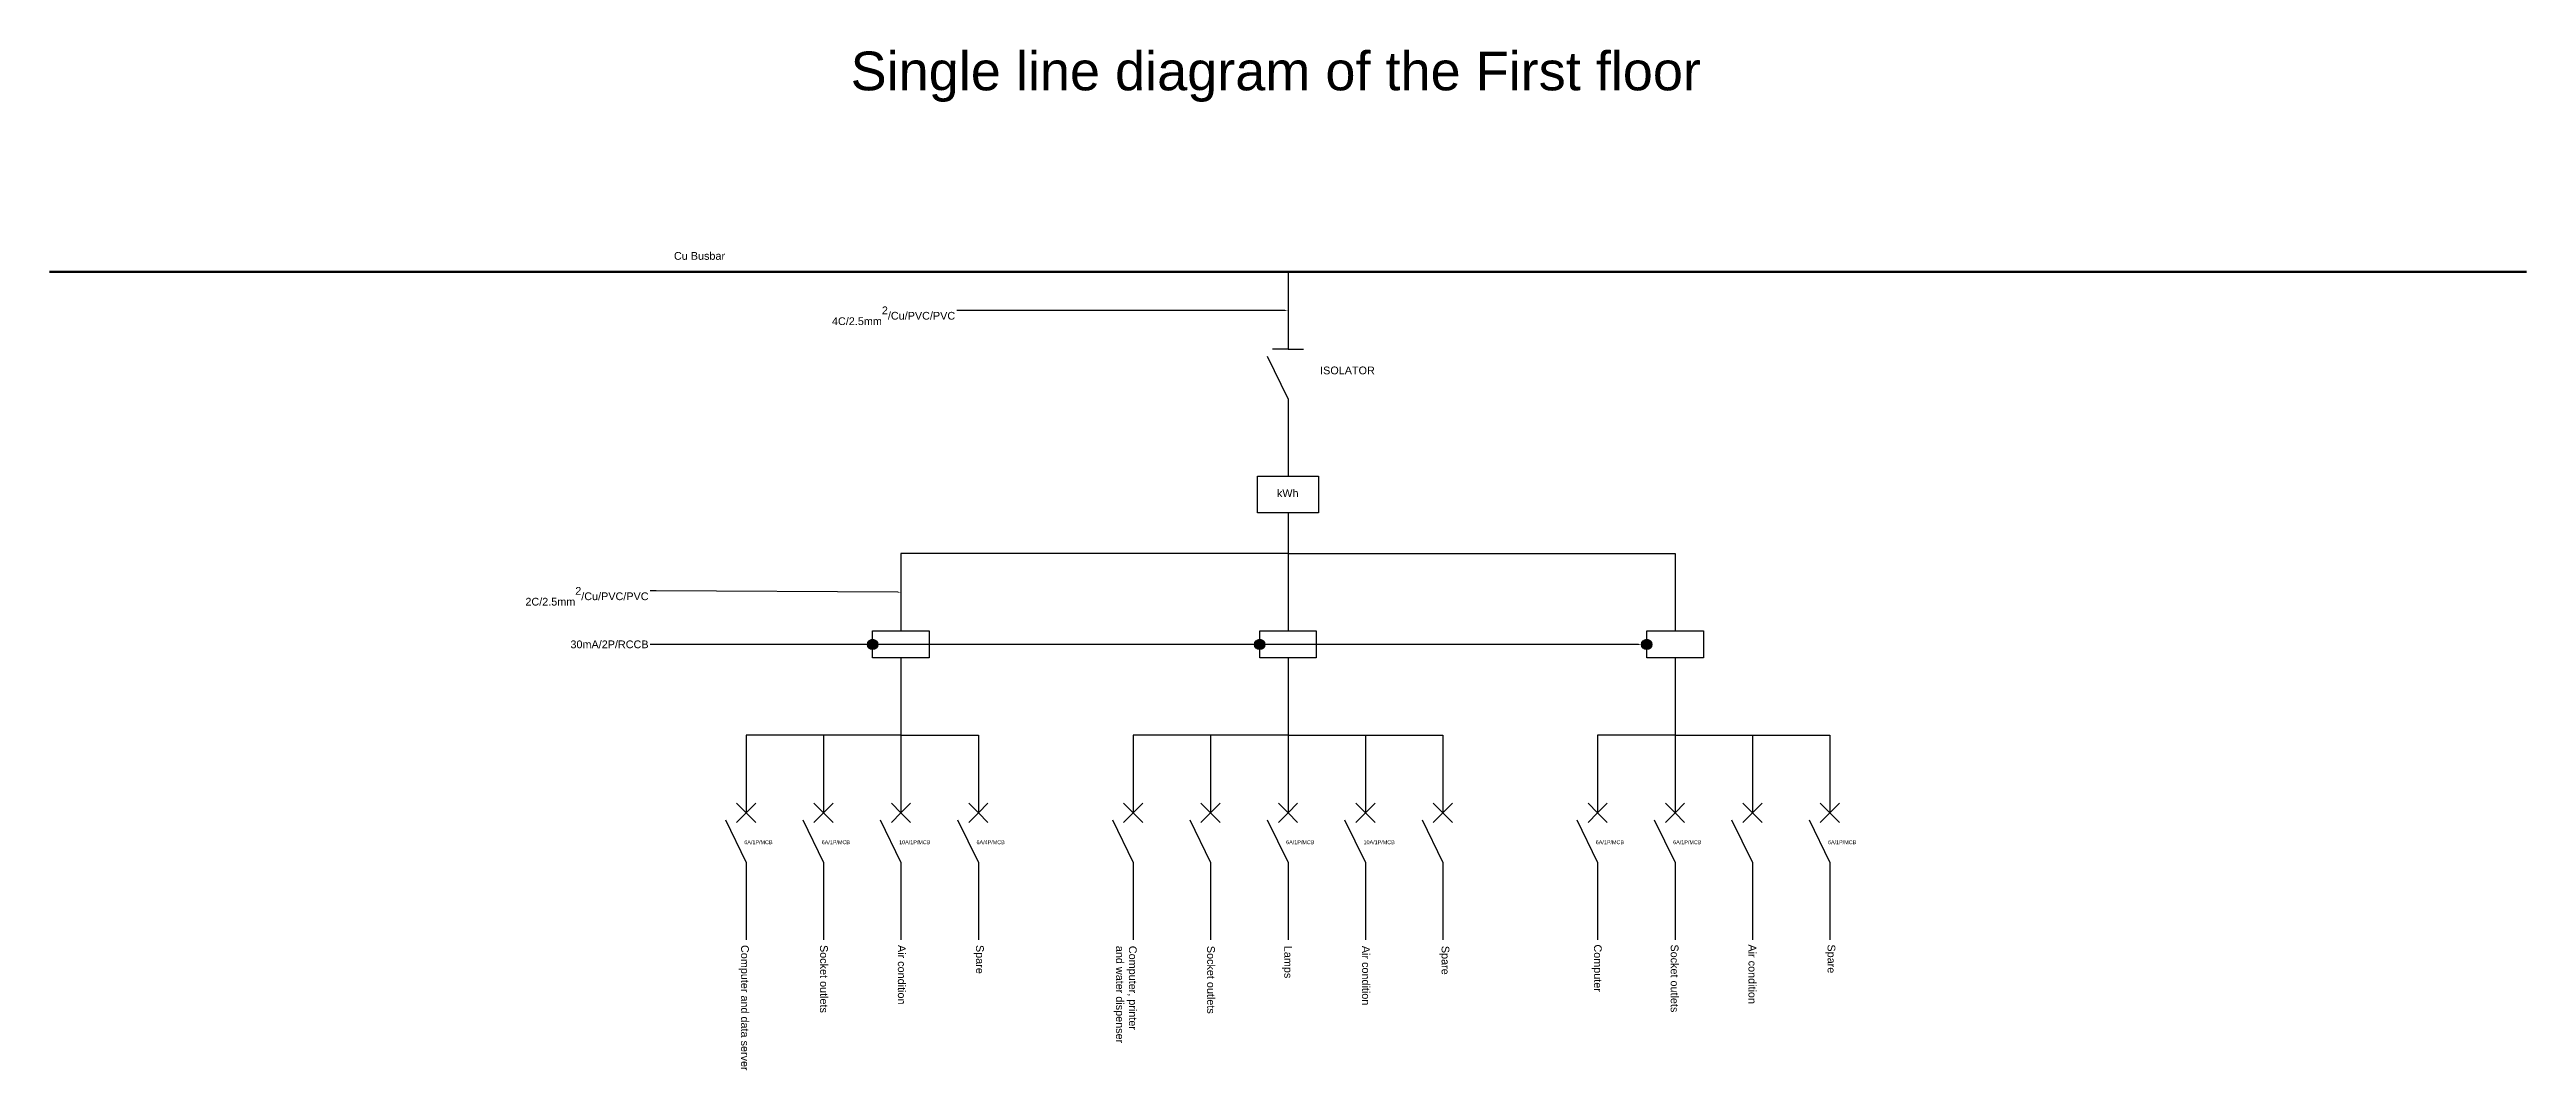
# Model space of a CAD drawing. Header units: millimetres. Extents: x 4496 to 7696, y 3624 to 4943.
import ezdxf
from ezdxf import colors
from ezdxf.entities.mleader import LeaderData, LeaderLine
from ezdxf.math import Vec2, Vec3

# ---------------------------------------------------------------- set-up
doc = ezdxf.new("R2010")
doc.units = ezdxf.units.MM
doc.styles.add('Annotative', font='')
doc.styles.get("Standard").update_dxf_attribs({"font": ''})
doc.styles.get('Annotative').set_extended_font_data('Arial')
doc.styles.get('Standard').set_extended_font_data('Arial')

msp = doc.modelspace()

# ---------------------------------------------------------------- hatches: boundary and pattern name
h = msp.add_hatch(color=256)
h.dxf.hatch_style = 1
h.paths.add_polyline_path([(5553, 4174.7, 1), (5566.2, 4174.7)], flags=17)
h.paths.add_polyline_path([(5553, 4174.7, 1), (5566.2, 4174.7, 1)])
h = msp.add_hatch(color=256)
h.dxf.hatch_style = 1
h.paths.add_polyline_path([(5553, 4174.7, 1), (5566.2, 4174.7)])
h = msp.add_hatch(color=256)
h.dxf.hatch_style = 1
h.paths.add_polyline_path([(6066.2, 4174.7, 1), (6053, 4174.7)], flags=17)
h.paths.add_polyline_path([(6066.2, 4174.7, 1), (6053, 4174.7, 1)])
h = msp.add_hatch(color=256)
h.dxf.hatch_style = 1
h.paths.add_polyline_path([(6053, 4174.7), (6066.2, 4174.7, 1)])
h = msp.add_hatch(color=256)
h.dxf.hatch_style = 1
h.paths.add_polyline_path([(6566.2, 4174.7, 1), (6553, 4174.7, 1)])

# ---------------------------------------------------------------- linework, layer by layer
at = {"lineweight": 50}
for q in [(4496.2, 4656.1), (7696.2, 4656.1)]:
    msp.add_line((6096.2, 4656.1), q, dxfattribs=at)
for p, q in [((6096.2, 4656.1), (6096.2, 4556.1)), ((6096.2, 4492.1), (6069.8, 4546.6)), ((6096.2, 4556.1), (6076.2, 4556.1)), ((6096.2, 4556.1), (6116.2, 4556.1)), ((6096.2, 4492.1), (6096.2, 4392.1)), ((6096.2, 4344.7), (6096.2, 4292.1)), ((5596.2, 4292.1), (5596.2, 4192.1)), ((6096.2, 4292.1), (5596.2, 4292.1)), ((6096.2, 4292.1), (6096.2, 4192.1)), ((6096.2, 4292.1), (6096.2, 4292.1)), ((6096.2, 4292.1), (6596.2, 4292.1)), ((6596.2, 4292.1), (6596.2, 4192.1)), ((5596.2, 4157.3), (5596.2, 4057.3)), ((6096.2, 4157.3), (6096.2, 4057.3)), ((6596.2, 4157.3), (6596.2, 4057.3)), ((5496.2, 4057.3), (5396.2, 4057.3)), ((5396.2, 4057.3), (5396.2, 3957.3)), ((5496.2, 4057.3), (5496.2, 3957.3)), ((5596.2, 4057.3), (5496.2, 4057.3)), ((5596.2, 4057.3), (5696.2, 4057.3)), ((5596.2, 4057.3), (5596.2, 3957.3)), ((5696.2, 4057.3), (5696.2, 3957.3)), ((5896.2, 4057.3), (5896.2, 3957.3)), ((6096.2, 4057.3), (5896.2, 4057.3)), ((5996.2, 4057.3), (5996.2, 3957.3)), ((6096.2, 4057.3), (6296.2, 4057.3)), ((6096.2, 4057.3), (6096.2, 3957.3)), ((6196.2, 4057.3), (6196.2, 3957.3)), ((6296.2, 4057.3), (6296.2, 3957.3)), ((6496.2, 4057.3), (6496.2, 3957.3)), ((6596.2, 4057.3), (6496.2, 4057.3)), ((6596.2, 4057.3), (6696.2, 4057.3)), ((6596.2, 4057.3), (6596.2, 3957.3)), ((6696.2, 4057.3), (6696.2, 3957.3)), ((6696.2, 4057.3), (6796.2, 4057.3)), ((6796.2, 4057.3), (6796.2, 3957.3)), ((5396.2, 3957.3), (5383.8, 3969.7)), ((5396.2, 3957.3), (5408.6, 3969.7)), ((5496.2, 3957.3), (5483.8, 3969.7)), ((5496.2, 3957.3), (5508.6, 3969.7)), ((5596.2, 3957.3), (5583.8, 3969.7)), ((5596.2, 3957.3), (5608.6, 3969.7)), ((5696.2, 3957.3), (5683.8, 3969.7)), ((5696.2, 3957.3), (5708.6, 3969.7)), ((5896.2, 3957.3), (5883.8, 3969.7)), ((5896.2, 3957.3), (5908.6, 3969.7)), ((5996.2, 3957.3), (5983.8, 3969.7)), ((5996.2, 3957.3), (6008.6, 3969.7)), ((6096.2, 3957.3), (6083.8, 3969.7)), ((6096.2, 3957.3), (6108.6, 3969.7)), ((6196.2, 3957.3), (6183.8, 3969.7)), ((6196.2, 3957.3), (6208.6, 3969.7)), ((6296.2, 3957.3), (6283.8, 3969.7)), ((6296.2, 3957.3), (6308.6, 3969.7)), ((6496.2, 3957.3), (6483.8, 3969.7)), ((6496.2, 3957.3), (6508.6, 3969.7)), ((6596.2, 3957.3), (6583.8, 3969.7)), ((6596.2, 3957.3), (6608.6, 3969.7)), ((6696.2, 3957.3), (6683.8, 3969.7)), ((6696.2, 3957.3), (6708.6, 3969.7)), ((6796.2, 3957.3), (6783.8, 3969.7)), ((6796.2, 3957.3), (6808.6, 3969.7)), ((5396.2, 3893.3), (5369.8, 3947.8)), ((5396.2, 3957.3), (5383.8, 3944.9)), ((5396.2, 3957.3), (5408.6, 3944.9)), ((5496.2, 3893.3), (5469.8, 3947.8)), ((5496.2, 3957.3), (5483.8, 3944.9)), ((5496.2, 3957.3), (5508.6, 3944.9)), ((5596.2, 3893.3), (5569.8, 3947.8)), ((5596.2, 3957.3), (5583.8, 3944.9)), ((5596.2, 3957.3), (5608.6, 3944.9)), ((5696.2, 3893.3), (5669.8, 3947.8)), ((5696.2, 3957.3), (5683.8, 3944.9)), ((5696.2, 3957.3), (5708.6, 3944.9)), ((5896.2, 3893.3), (5869.8, 3947.8)), ((5896.2, 3957.3), (5883.8, 3944.9)), ((5896.2, 3957.3), (5908.6, 3944.9)), ((5996.2, 3893.3), (5969.8, 3947.8)), ((5996.2, 3957.3), (5983.8, 3944.9)), ((5996.2, 3957.3), (6008.6, 3944.9)), ((6096.2, 3893.3), (6069.8, 3947.8)), ((6096.2, 3957.3), (6083.8, 3944.9)), ((6096.2, 3957.3), (6108.6, 3944.9)), ((6196.2, 3893.3), (6169.8, 3947.8)), ((6196.2, 3957.3), (6183.8, 3944.9)), ((6196.2, 3957.3), (6208.6, 3944.9)), ((6296.2, 3893.3), (6269.8, 3947.8)), ((6296.2, 3957.3), (6283.8, 3944.9)), ((6296.2, 3957.3), (6308.6, 3944.9)), ((6496.2, 3893.3), (6469.8, 3947.8)), ((6496.2, 3957.3), (6483.8, 3944.9)), ((6496.2, 3957.3), (6508.6, 3944.9)), ((6596.2, 3893.3), (6569.8, 3947.8)), ((6596.2, 3957.3), (6583.8, 3944.9)), ((6596.2, 3957.3), (6608.6, 3944.9)), ((6696.2, 3893.3), (6669.8, 3947.8)), ((6696.2, 3957.3), (6683.8, 3944.9)), ((6696.2, 3957.3), (6708.6, 3944.9)), ((6796.2, 3893.3), (6769.8, 3947.8)), ((6796.2, 3957.3), (6783.8, 3944.9)), ((6796.2, 3957.3), (6808.6, 3944.9)), ((5396.2, 3893.3), (5396.2, 3793.3)), ((5496.2, 3893.3), (5496.2, 3793.3)), ((5596.2, 3893.3), (5596.2, 3793.3)), ((5696.2, 3893.3), (5696.2, 3793.3)), ((5896.2, 3893.3), (5896.2, 3793.3)), ((5996.2, 3893.3), (5996.2, 3793.3)), ((6096.2, 3893.3), (6096.2, 3793.3)), ((6196.2, 3893.3), (6196.2, 3793.3)), ((6296.2, 3893.3), (6296.2, 3793.3)), ((6496.2, 3893.3), (6496.2, 3793.3)), ((6596.2, 3893.3), (6596.2, 3793.3)), ((6696.2, 3893.3), (6696.2, 3793.3)), ((6796.2, 3893.3), (6796.2, 3793.3))]:
    msp.add_line(p, q)
msp.add_lwpolyline([(6056.7, 4392.1), (6135.6, 4392.1), (6135.6, 4344.7), (6056.7, 4344.7)], close=True)
for points in [[(5559.6, 4181.3), (5559.6, 4192.1), (5632.8, 4192.1), (5632.8, 4157.3), (5559.6, 4157.3), (5559.6, 4168.1)], [(6059.6, 4181.3), (6059.6, 4192.1), (6132.8, 4192.1), (6132.8, 4157.3), (6059.6, 4157.3), (6059.6, 4168.1)], [(6559.6, 4181.3), (6559.6, 4192.1), (6632.8, 4192.1), (6632.8, 4157.3), (6559.6, 4157.3), (6559.6, 4168.1)]]:
    msp.add_lwpolyline(points)
for centre in [(5559.6, 4174.7), (6059.6, 4174.7), (6559.6, 4174.7)]:
    msp.add_circle(centre, 6.63)

# ---------------------------------------------------------------- texts
at = {"insert": (5531.1, 4940.4), "char_height": 50, "attachment_point": 1, "style": 'Annotative'}
msp.add_mtext_dynamic_manual_height_columns('Single line diagram of the First floor', width=1302.939, gutter_width=12.5, heights=[0], dxfattribs=at)
at = {"attachment_point": 1}
for s, width, heights, insert, char_height in [('Cu Busbar', 89.142, [0], (5302.9, 4681.5), 10), ('ISOLATOR', 133.976, [0], (6137.7, 4533.6), 10), ('kWh', 4.973, [0], (6081.9, 4375.1), 10), ('6A/1P/MCB', 43.638, [0], (5393.8, 3921.7), 5), ('6A/1P/MCB', 43.638, [5.17], (5493.8, 3921.7), 5), ('10A/1P/MCB', 43.638, [0], (5593.8, 3921.7), 5), ('6A/4P/MCB', 43.638, [0], (5693.8, 3921.7), 5), ('6A/1P/MCB', 43.638, [0], (6093.8, 3921.7), 5), ('10A/1P/MCB', 43.638, [0], (6193.8, 3921.7), 5), ('6A/1P/MCB', 43.638, [0], (6493.8, 3921.7), 5), ('6A/1P/MCB', 43.638, [0], (6593.8, 3921.7), 5), ('6A/1P/MCB', 43.638, [0], (6793.8, 3921.7), 5)]:
    msp.add_mtext_dynamic_manual_height_columns(s, width=width, gutter_width=12.5, heights=heights, dxfattribs=dict(at, insert=insert, char_height=char_height))
at = {"char_height": 10, "attachment_point": 1, "rotation": 270}
for s, width, heights, insert in [('Computer and data server', 257.287, [0], (5399.6, 3786.5)), ('Socket outlets', 140.819, [0], (5501.7, 3786.5)), ('Air condition', 86.587, [0], (5602.2, 3786.5)), ('Spare', 85.97, [0], (5703.2, 3786.5)), ('Computer, printer and water dispenser', 133.811, [0], (5900.7, 3785.4)), ('Socket outlets', 125.694, [0], (6001.7, 3785.4)), ('Lamps', 85.97, [0], (6101.4, 3785.4)), ('Air condition', 85.97, [0], (6201.9, 3785.4)), ('Spare', 85.97, [0], (6304.6, 3785.4)), ('Computer', 85.97, [7.75], (6501.5, 3787.2)), ('Socket outlets', 183.849, [0], (6600.7, 3787.2)), ('Air condition', 85.97, [0], (6701.1, 3787.2)), ('Spare', 85.97, [0], (6803.3, 3787.2))]:
    msp.add_mtext_dynamic_manual_height_columns(s, width=width, gutter_width=12.5, heights=heights, dxfattribs=dict(at, insert=insert))

# ---------------------------------------------------------------- leaders
ml = msp.add_multileader_mtext('Standard')
ml.set_content('4C/2.5mm{\\A1;\\S2^ ;/Cu/PVC/PVC}', color=256)
ml.set_leader_properties()
ml.build(insert=Vec2(0, 0))
ctx = ml.context
ctx.base_point, ctx.char_height, ctx.plane_origin = Vec3(5506.2, 4606.1), 10, Vec3(6096.2, 4606.1)
ctx.text_align_type = 2
notes = []
notes.append((ctx, [(0, (1, 1, 0), (5676.2, 4606.1), (-1, 0), 8, [(0, [(6096.2, 4606.1)], 0, [])])]))
ctx.mtext.insert, ctx.mtext.alignment, ctx.mtext.flow_direction = Vec3(5666.2, 4611.2), 3, 5
ml = msp.add_multileader_mtext('Standard')
ml.set_content('{\\C256;2C/2.5mm\\A1;\\S2^ ;/Cu/PVC/PVC}', color=256)
ml.set_leader_properties()
ml.build(insert=Vec2(0, 0))
ctx = ml.context
ctx.base_point, ctx.char_height, ctx.plane_origin = Vec3(5110.4, 4243.8), 10, Vec3(5596.2, 4242.1)
ctx.text_align_type = 2
notes.append((ctx, [(0, (1, 1, 0), (5280.1, 4243.8), (-1, 0), 8, [(0, [(5596.2, 4242.1)], 0, [])])]))
ctx.mtext.insert, ctx.mtext.alignment, ctx.mtext.flow_direction = Vec3(5270.1, 4248.9), 3, 5
ml = msp.add_multileader_mtext('Standard')
ml.set_content('30mA/2P/RCCB', color=256)
ml.set_leader_properties()
ml.build(insert=Vec2(0, 0))
ctx = ml.context
ctx.base_point, ctx.char_height, ctx.plane_origin = Vec3(5168.5, 4174.7), 10, Vec3(6553, 4174.7)
ctx.text_align_type = 2
notes.append((ctx, [(0, (1, 1, 0), (5280.1, 4174.7), (-1, 0), 8, [(0, [(6553, 4174.7)], 0, [])])]))
ctx.mtext.insert, ctx.mtext.alignment, ctx.mtext.flow_direction = Vec3(5270.1, 4179.8), 3, 5
for ctx, leaders in notes:
    for number, flags, end, landing, length, lines in leaders:
        leader = LeaderData()
        leader.index, (leader.has_last_leader_line, leader.has_dogleg_vector, leader.attachment_direction) = number, flags
        leader.last_leader_point, leader.dogleg_vector, leader.dogleg_length = Vec3(end), Vec3(landing), length
        for number, points, colour, breaks in lines:
            line = LeaderLine()
            line.index, line.vertices, line.color, line.breaks = number, Vec3.list(points), colors.encode_raw_color(colour), breaks
            leader.lines.append(line)
        ctx.leaders.append(leader)

doc.saveas('drawing.dxf')
